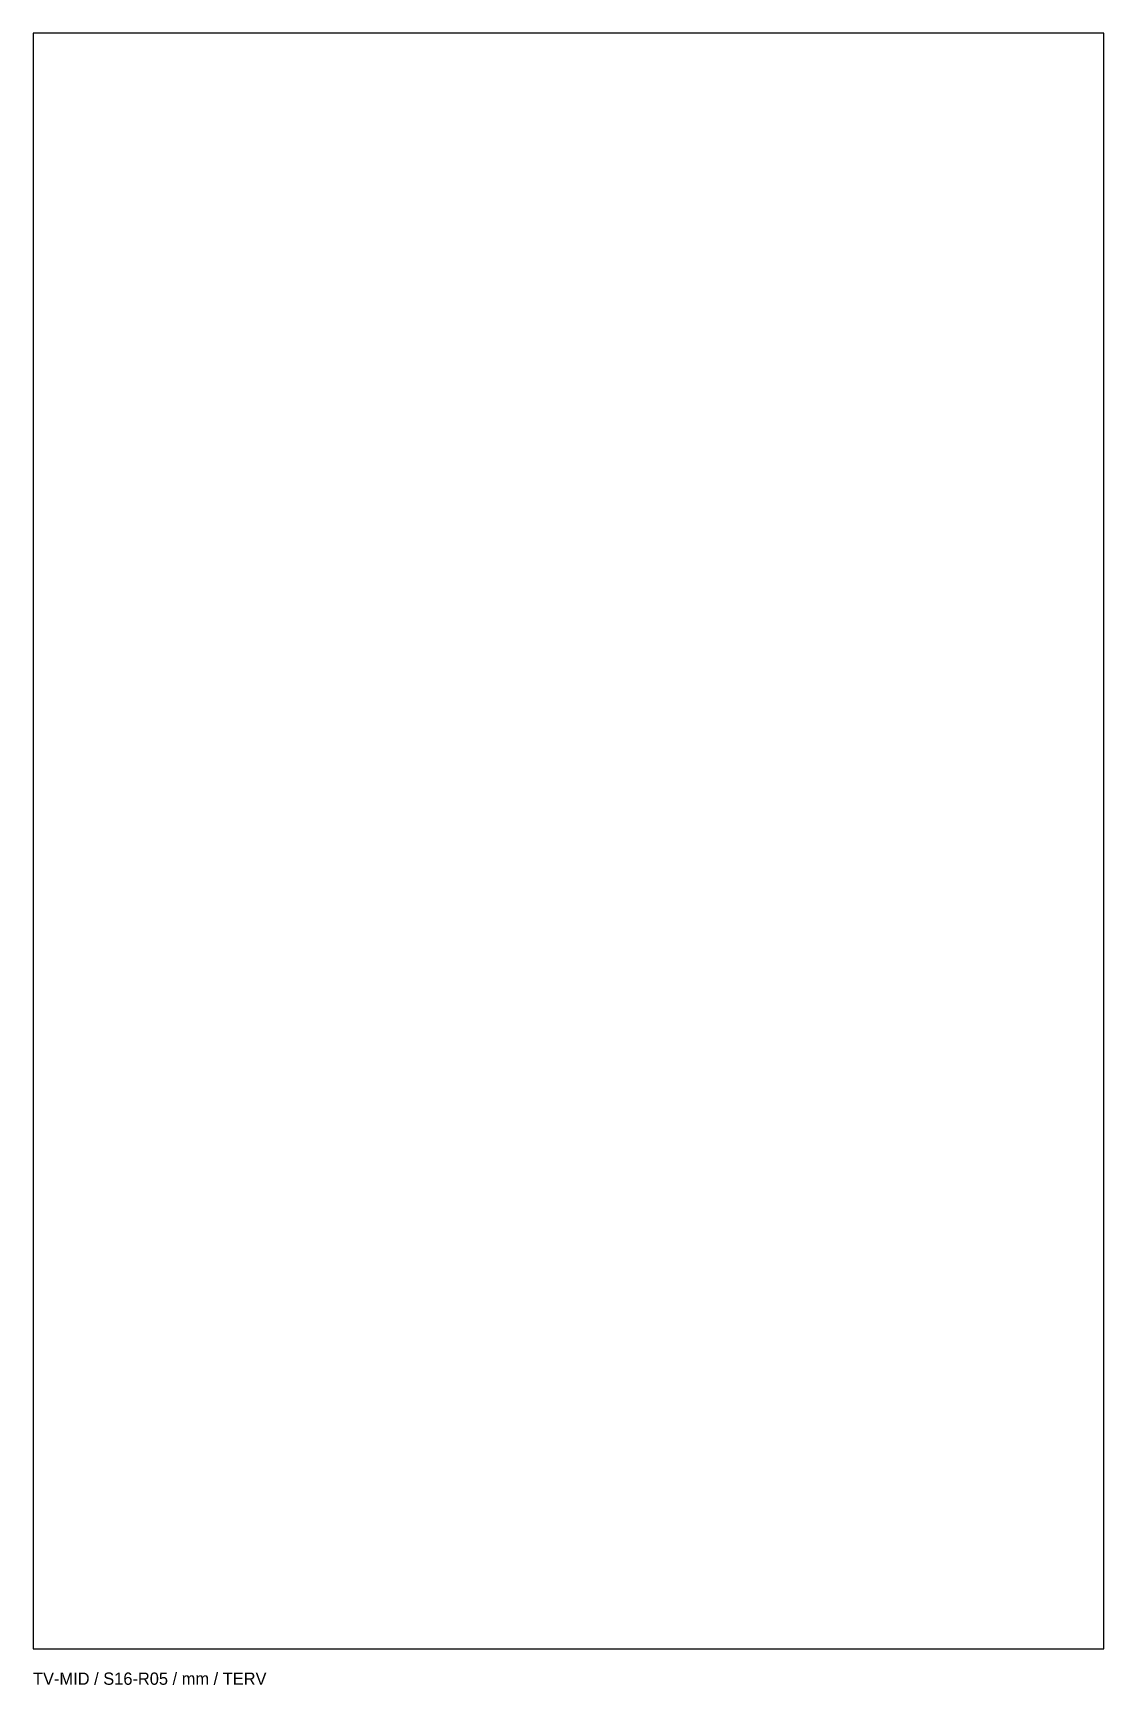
# Model space of a CAD drawing. Header units: millimetres. Extents: x 0 to 1047, y -35 to 1580.
import ezdxf

# ---------------------------------------------------------------- set-up
doc = ezdxf.new("R2010")
doc.units = ezdxf.units.MM

msp = doc.modelspace()

# ---------------------------------------------------------------- linework, layer by layer
msp.add_lwpolyline([(0, 0), (1047, 0), (1047, 1580), (0, 1580)], close=True)

# ---------------------------------------------------------------- texts
msp.add_text('TV-MID / S16-R05 / mm / TERV', height=12).set_placement((0, -35))

doc.saveas('drawing.dxf')
